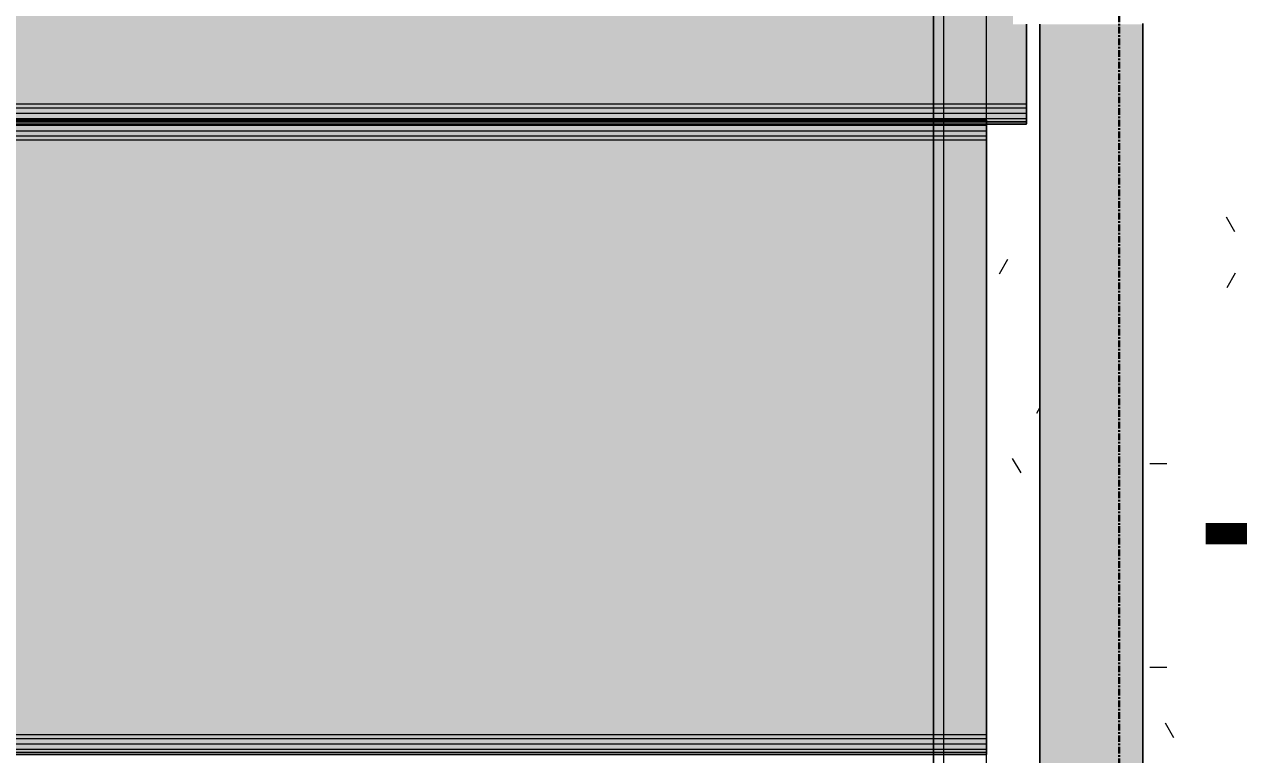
# Model space of a CAD drawing. Header units: inches. Extents: x -15746 to 650, y -81 to 12338.
# Drawn here: x -3563.8 to -3472.3, y 10776.2 to 10831.2 of the extents above; entities that cross this region are included whole.
import ezdxf

# ---------------------------------------------------------------- set-up
doc = ezdxf.new("R2010")
doc.units = ezdxf.units.IN
doc.header["$MEASUREMENT"] = 0
doc.linetypes.add('Grid Line 1_2_', pattern=[0.8749999999999999, 0.4999999999999999, -0.125, 0.125, -0.125])
for name, color, linetype, lineweight in [('G-ANNO-DIMS', 111, 'Continuous', 9), ('I-WALL', 2, 'Continuous', 13), ('S-BEAM', 12, 'Continuous', 9), ('S-GRID', 1, 'Continuous', 9)]:
    doc.layers.add(name, color=color, linetype=linetype, lineweight=lineweight)
doc.styles.add('Arial_B', font='arialbd.ttf', dxfattribs={"height": 9.285714285714281})
pattern_1 = [(0, (0, 0), (30.72, 7.68), [1.267, -21.773, 1.267, -21.773, -122.88]), (0, (0, 0), (30.72, 7.68), [-46.08, 1.267, -44.813, 1.267, -21.773, -53.76]), (0, (0, 0), (30.72, 7.68), [-115.2, 1.267, -14.093, 1.267, -37.133]), (120, (11.52, 3.84), (-22.01107510106448, 22.76430040425796), [1.267, -21.773, 1.267, -21.773, -122.88]), (120, (11.52, 3.84), (-22.01107510106448, 22.76430040425796), [-46.07999999999999, 1.267, -44.813, 1.267, -21.773, -53.75999999999999]), (120, (11.52, 3.84), (-22.01107510106448, 22.76430040425796), [-115.2, 1.267, -14.093, 1.267, -37.133]), (240, (15.36, 19.2), (-8.708924898935503, -30.44430040425795), [1.267, -21.773, 1.267, -21.773, -122.88]), (240, (15.36, 19.2), (-8.708924898935503, -30.44430040425795), [-46.08, 1.267, -44.813, 1.267, -21.773, -53.76]), (240, (15.36, 19.2), (-8.708924898935503, -30.44430040425795), [-115.2, 1.267, -14.093, 1.267, -37.133])]

# ---------------------------------------------------------------- blocks, each defined once
blk = doc.blocks.new('CTR - 1st Phase - Common Walls_rvt-1-FRAMING PLAN - 1ST FLOOR')
at = {"layer": 'I-WALL', "lineweight": 5, "transparency": 33554585}
h = blk.add_hatch(color=8, dxfattribs=at)
h.paths.add_polyline_path([(-3487.29873667972, 10715.53939610478), (-3479.923736679712, 10715.53939610478), (-3479.923736679712, 10726.40792763257), (-3479.548736679717, 10726.40792763257), (-3479.548736679717, 10831.18939611054), (-3487.29873667972, 10831.18939611054), (-3487.29873667972, 10727.83218945227)], flags=0)
h.paths.add_polyline_path([(-3486.987820294598, 10847.18939611055), (-3479.548736679717, 10847.18939611055), (-3479.548736679717, 10949.97086458841), (-3479.923736679712, 10949.97086458841), (-3479.923736679712, 10960.8393961162), (-3487.29873667972, 10960.8393961162), (-3487.29873667972, 10847.18939611055)], flags=0)
at = {"layer": 'I-WALL', "color": 253}
for p, q in [((-3487.298736679717, 10715.53939610476), (-3487.298736679715, 10831.18939611053)), ((-3479.548736679716, 10831.23750142549), (-3479.548736679716, 10831.18939611053)), ((-3479.548736679716, 10831.18939611053), (-3479.548736679717, 10726.40792763256))]:
    blk.add_line(p, q, dxfattribs=at)
at = {"layer": 'I-WALL', "color": 9}
for p, q in [((-3487.298736679715, 10831.18939611053), (-3487.298736679717, 10715.53939610476)), ((-3479.548736679716, 10831.18939611053), (-3479.548736679716, 10831.23750142549)), ((-3479.548736679717, 10715.53939610476), (-3479.548736679716, 10831.18939611053))]:
    blk.add_line(p, q, dxfattribs=at)
blk = doc.blocks.new('034100 - Precast Structural Concrete - Solid Plank - 12_-1875238-FRAMING PLAN - 1ST FLOOR')
at = {"layer": 'S-BEAM', "transparency": 33554483}
for points in [[(3.00000000000665, 23.89961165501529), (4.860112312599084e-12, 23.89961165501529), (4.860112312599084e-12, 23.52425619277994), (7.000000000000283, 23.5242561927796), (7.000000000000283, 23.5866141732165), (3.00000000000665, 23.62794740007973)], [(3.00000000000665, 23.89961165501529), (3.00000000000665, 23.62794740007973), (7.000000000000283, 23.62794740007939), (7.000000000000283, 23.89961165501495), (6.212598425197142, 23.89961165501495)], [(7.000000000000283, 23.89961165501495), (7.000000000000283, 23.62794740007939), (43.39118578686966, 23.62794740007939), (43.39118578686966, 23.89961165501495)], [(6.212598425197142, 23.09448818896464), (4.860112312599084e-12, 23.09448818896498), (4.860112312599084e-12, 22.70078740156077), (7.000000000000283, 22.70078740156043), (7.000000000000283, 23.09448818896464)], [(330.9999999999944, 23.58661417321582), (7.000000000000283, 23.5866141732165), (7.000000000000283, 23.5242561927796), (330.9999999999944, 23.52425619277892)], [(313.5267086325581, 23.09448818896396), (7.000000000000283, 23.09448818896464), (7.000000000000283, 22.70078740156043), (330.9999999999944, 22.70078740155975), (330.9999999999944, 23.09448818896396)]]:
    blk.add_hatch(color=256, dxfattribs=at).paths.add_polyline_path(points, flags=0)
h = blk.add_hatch(color=256, dxfattribs=at)
h.paths.add_polyline_path([(4.860112312599084e-12, 23.52425619277994), (4.860112312599084e-12, 23.09448818896498), (7.000000000000283, 23.09448818896464), (7.000000000000283, 23.5242561927796), (6.212598425197142, 23.5242561927796)], flags=0)
h.paths.add_polyline_path([(7.000000000000283, 22.70078740156043), (4.860112312599084e-12, 22.70078740156077), (4.774847184307872e-12, 16.40987573160589), (1.000000000003183, 16.40987573160589), (1.000000000003183, 13.65987573162545), (7.000000000000198, 13.6598757316251), (7.000000000000283, 21.95155884098221)], flags=0)
h.paths.add_polyline_path([(1.000000000003183, 5.159875731618171), (1.000000000003183, 0.4098757316057799), (4.774847184307872e-12, 0.4098757316057799), (4.68958205601666e-12, -22.7007874015901), (5.000000000004234, -22.70078740159044), (5.000000000004319, 5.15987573161783), (4.212598425201093, 5.15987573161783)], flags=0)
h.paths.add_polyline_path([(5.000000000004234, -23.09448818899261), (4.68958205601666e-12, -23.09448818899227), (4.68958205601666e-12, -23.52425619280723), (5.000000000004234, -23.52425619280757)], flags=0)
h = blk.add_hatch(color=256, dxfattribs=at)
h.paths.add_polyline_path([(330.9999999999944, 23.52425619277892), (7.000000000000283, 23.5242561927796), (7.000000000000283, 23.09448818896464), (330.9999999999944, 23.09448818896396)], flags=0)
h.paths.add_polyline_path([(313.5267086325581, 22.70078740155975), (7.000000000000283, 22.70078740156043), (7.000000000000198, 13.6598757316251), (330.9999999999943, 13.65987573162442), (330.9999999999944, 22.70078740155975)], flags=0)
h.paths.add_polyline_path([(330.9999999999943, 5.159875731617148), (5.000000000004319, 5.15987573161783), (5.000000000004234, -22.70078740159044), (330.9999999999942, -22.70078740159112)], flags=0)
h.paths.add_polyline_path([(330.9999999999942, -23.09448818899329), (5.000000000004234, -23.09448818899261), (5.000000000004234, -23.52425619280757), (330.9999999999942, -23.52425619280825)], flags=0)
at = {"layer": 'S-BEAM'}
for p, q in [((6.514815950139287e-14, 23.94094488189048), (6.029369549623953e-14, 23.89961165502785)), ((3.000000000002003, 23.94094488189076), (8.526512829121201e-14, 23.94094488189076)), ((6.514815950139287e-14, 23.76377952756006), (6.514815950139287e-14, 23.8996116550279)), ((6.029369549623953e-14, 23.89961165502785), (5.705738615955093e-14, 23.52425619279333)), ((3.000000000001961, 23.89961165502941), (4.2632564145606e-14, 23.89961165502942)), ((6.999999999995466, 23.94094488189075), (3.000000000002003, 23.94094488189076)), ((6.999999999995423, 23.89961165502939), (3.000000000001961, 23.89961165502941)), ((330.9999999999891, 23.94094488189048), (6.999999999995466, 23.94094488189075)), ((330.9999999999891, 23.89961165502787), (6.999999999995423, 23.89961165502939)), ((9.031183244854959e-14, 23.52425619279322), (7.000262350648884e-14, 23.76377952756006)), ((8.526512829121201e-14, 23.76377952756006), (3.000000000002029, 23.76377952756006)), ((3.000000000002003, 23.76377952756006), (8.526512829121201e-14, 23.76377952756006)), ((5.705738615955093e-14, 23.52425619279333), (5.705738615955093e-14, 16.40495447177799)), ((1.601338385356555e-13, 22.7007874015761), (9.031183244854959e-14, 23.52425619279322)), ((4.2632564145606e-14, 23.52425619279333), (6.999999999995456, 23.52425619279333)), ((1.78963274676855e-13, 22.70078740157626), (1.771244625536931e-13, 23.09448818897777)), ((1.641792252066174e-13, 23.09448818897777), (1.601338385356555e-13, 22.7007874015761)), ((6.999999999995423, 23.09448818897777), (1.70530256582424e-13, 23.09448818897777)), ((6.999999999995423, 23.09448818897933), (1.70530256582424e-13, 23.09448818897937)), ((3.000000000002029, 23.76377952756006), (6.999999999995498, 23.76377952756006)), ((6.999999999995466, 23.76377952756006), (3.000000000002003, 23.76377952756006)), ((6.999999999995498, 23.76377952756006), (330.9999999999891, 23.76377952756006)), ((330.9999999999891, 23.76377952756006), (6.999999999995466, 23.76377952756006)), ((6.999999999995456, 23.52425619279333), (330.9999999999891, 23.52425619279333)), ((330.9999999999891, 23.09448818897777), (6.999999999995423, 23.09448818897777)), ((330.9999999999891, 23.09448818897779), (6.999999999995423, 23.09448818897933)), ((1.80360771890459e-13, 22.4015748031509), (1.78963274676855e-13, 22.70078740157626)), ((6.999999999995423, 22.70078740157573), (1.70530256582424e-13, 22.70078740157572)), ((1.80360771890459e-13, 16.40495447177789), (1.80360771890459e-13, 22.4015748031509)), ((6.999999999995423, 22.40157480314972), (1.70530256582424e-13, 22.4015748031497)), ((330.9999999999891, 22.7007874015761), (6.999999999995423, 22.70078740157573)), ((330.9999999999891, 22.40157480315089), (6.999999999995423, 22.40157480314972))]:
    blk.add_line(p, q, dxfattribs=at)
blk = doc.blocks.new('034100 - Precast Structural Concrete - Solid Plank - 12_-V45-FRAMING PLAN - 1ST FLOOR')
at = {"layer": 'S-BEAM', "transparency": 33554483}
for points in [[(4.68958205601666e-12, 23.89961165501631), (4.68958205601666e-12, 23.52425619278062), (3.999999999998323, 23.52425619278028), (3.999999999998323, 23.89961165501597), (3.212598425195182, 23.89961165501597)], [(40.3911857868677, 23.89961165501597), (3.999999999998323, 23.89961165501597), (3.999999999998323, 23.52425619278028), (327.9999999999924, 23.5242561927796), (327.9999999999924, 23.89961165501529), (310.5267086325561, 23.89961165501529)], [(4.68958205601666e-12, 23.09448818896601), (4.68958205601666e-12, 22.70078740156179), (3.999999999998323, 22.70078740156145), (3.999999999998323, 23.09448818896567), (3.212598425195182, 23.09448818896567)], [(310.5267086325561, 23.09448818896498), (3.999999999998323, 23.09448818896567), (3.999999999998323, 22.70078740156145), (327.9999999999924, 22.70078740156077), (327.9999999999924, 23.09448818896498)], [(3.212598425195096, -22.70078740158942), (4.604316927725448e-12, -22.70078740158908), (4.604316927725448e-12, -23.09448818899125), (3.999999999998237, -23.09448818899159), (3.999999999998237, -22.70078740158942)], [(310.5267086325561, -22.7007874015901), (3.999999999998237, -22.70078740158942), (3.999999999998237, -23.09448818899159), (327.9999999999923, -23.09448818899227), (327.9999999999923, -22.7007874015901)], [(4.604316927725448e-12, -23.5242561928062), (4.604316927725448e-12, -23.58661417324413), (3.999999999998237, -23.58661417324447), (3.999999999998237, -23.52425619280654), (3.212598425195096, -23.52425619280654)], [(3.999999999998237, -23.52425619280654), (3.999999999998237, -23.58661417324447), (327.9999999999923, -23.58661417324515), (327.9999999999923, -23.52425619280723), (40.39118578686762, -23.52425619280654)], [(310.5267086325561, -23.62794740010667), (40.39118578686762, -23.62794740010599), (40.39118578686762, -23.89961165504155), (327.9999999999923, -23.89961165504223), (327.9999999999923, -23.62794740010667)]]:
    blk.add_hatch(color=256, dxfattribs=at).paths.add_polyline_path(points, flags=0)
h = blk.add_hatch(color=256, dxfattribs=at)
h.paths.add_polyline_path([(3.999999999998323, 23.52425619278028), (4.68958205601666e-12, 23.52425619278062), (4.68958205601666e-12, 23.09448818896601), (3.999999999998323, 23.09448818896567)], flags=0)
h.paths.add_polyline_path([(4.68958205601666e-12, 22.70078740156179), (4.604316927725448e-12, -22.70078740158908), (3.999999999998237, -22.70078740158942), (3.999999999998323, 22.70078740156145), (3.212598425195182, 22.70078740156145)], flags=0)
h.paths.add_polyline_path([(3.999999999998237, -23.09448818899159), (4.604316927725448e-12, -23.09448818899125), (4.604316927725448e-12, -23.5242561928062), (3.999999999998237, -23.52425619280654)], flags=0)
h = blk.add_hatch(color=256, dxfattribs=at)
h.paths.add_polyline_path([(327.9999999999924, 23.5242561927796), (3.999999999998323, 23.52425619278028), (3.999999999998323, 23.09448818896567), (327.9999999999924, 23.09448818896498)], flags=0)
h.paths.add_polyline_path([(3.999999999998323, 22.70078740156145), (3.999999999998237, -22.70078740158942), (327.9999999999923, -22.7007874015901), (327.9999999999924, 22.70078740156077), (40.3911857868677, 22.70078740156145)], flags=0)
h.paths.add_polyline_path([(327.9999999999923, -23.09448818899227), (3.999999999998237, -23.09448818899159), (3.999999999998237, -23.52425619280654), (327.9999999999923, -23.52425619280723)], flags=0)
at = {"layer": 'S-BEAM'}
for p, q in [((6.514815950139287e-14, 23.94094488189048), (6.029369549623953e-14, 23.89961165502785)), ((6.514815950139287e-14, 23.76377952756006), (6.514815950139287e-14, 23.8996116550279)), ((6.029369549623953e-14, 23.89961165502785), (5.705738615955093e-14, 23.52425619279333)), ((3.999999999993676, 23.89961165502941), (4.2632564145606e-14, 23.89961165502942)), ((327.9999999999874, 23.89961165502787), (3.999999999993676, 23.89961165502941)), ((9.031183244854959e-14, 23.52425619279322), (7.000262350648884e-14, 23.76377952756006)), ((8.526512829121201e-14, 23.76377952756006), (3.999999999993719, 23.76377952756006)), ((3.999999999993718, 23.76377952756006), (8.526512829121201e-14, 23.76377952756006)), ((5.705738615955093e-14, 23.52425619279333), (5.705738615955093e-14, -23.52425619279272)), ((1.601338385356555e-13, 22.7007874015761), (9.031183244854959e-14, 23.52425619279322)), ((4.2632564145606e-14, 23.52425619279333), (3.999999999993676, 23.52425619279333)), ((1.78963274676855e-13, 22.70078740157626), (1.771244625536931e-13, 23.09448818897777)), ((1.641792252066174e-13, 23.09448818897777), (1.601338385356555e-13, 22.7007874015761)), ((3.999999999993633, 23.09448818897777), (1.70530256582424e-13, 23.09448818897777)), ((3.999999999993633, 23.09448818897935), (1.70530256582424e-13, 23.09448818897937)), ((3.999999999993719, 23.76377952756006), (327.9999999999874, 23.76377952756006)), ((327.9999999999874, 23.76377952756006), (3.999999999993718, 23.76377952756006)), ((3.999999999993676, 23.52425619279333), (327.9999999999874, 23.52425619279333)), ((327.9999999999874, 23.09448818897777), (3.999999999993633, 23.09448818897777)), ((327.9999999999874, 23.09448818897779), (3.999999999993633, 23.09448818897935)), ((1.80360771890459e-13, 22.4015748031509), (1.78963274676855e-13, 22.70078740157626)), ((3.999999999993633, 22.70078740157573), (1.70530256582424e-13, 22.70078740157572)), ((1.80360771890459e-13, -22.4015748031509), (1.80360771890459e-13, 22.4015748031509)), ((3.999999999993633, 22.40157480314971), (1.70530256582424e-13, 22.4015748031497)), ((327.9999999999874, 22.7007874015761), (3.999999999993633, 22.70078740157573)), ((327.9999999999874, 22.40157480315089), (3.999999999993633, 22.40157480314971)), ((1.789632746768475e-13, -22.70078740157792), (1.80360771890459e-13, -22.4015748031509)), ((3.999999999993633, -22.4015748031509), (1.70530256582424e-13, -22.4015748031509)), ((9.031183244859896e-14, -23.52425619279279), (1.601338385356555e-13, -22.7007874015763)), ((1.601338385356555e-13, -22.7007874015763), (1.641792252066174e-13, -23.0944881889779)), ((1.771244625536931e-13, -23.0944881889779), (1.789632746768475e-13, -22.70078740157792)), ((3.999999999993633, -22.70078740157788), (1.70530256582424e-13, -22.70078740157789)), ((327.9999999999873, -22.4015748031509), (3.999999999993633, -22.4015748031509)), ((327.9999999999873, -22.70078740157632), (3.999999999993633, -22.70078740157788)), ((3.999999999993633, -23.0944881889779), (1.70530256582424e-13, -23.0944881889779)), ((3.999999999993633, -23.09448818897671), (1.70530256582424e-13, -23.09448818897669)), ((5.705738615955093e-14, -23.52425619279272), (5.912255286858249e-14, -23.7637795275597)), ((8.502449267790027e-14, -23.58661417323093), (9.031183244849038e-14, -23.52425619279407)), ((3.999999999993505, -23.52425619279427), (4.2632564145606e-14, -23.52425619279429)), ((7.000262350649038e-14, -23.76377952756019), (8.15198439912658e-14, -23.62794740009386)), ((5.912255286858249e-14, -23.7637795275597), (6.029369549623953e-14, -23.89961165502787)), ((6.514815950139287e-14, -23.89961165502789), (6.514815950139287e-14, -23.76377952756019)), ((3.999999999993548, -23.76377952756019), (8.526512829121201e-14, -23.76377952756019)), ((3.999999999993548, -23.76377952755981), (8.526512829121201e-14, -23.76377952755981)), ((327.9999999999873, -23.0944881889779), (3.999999999993633, -23.0944881889779)), ((327.9999999999873, -23.09448818897789), (3.999999999993633, -23.09448818897671)), ((327.9999999999873, -23.52425619279273), (3.999999999993505, -23.52425619279427)), ((327.9999999999873, -23.76377952756019), (3.999999999993548, -23.76377952756019)), ((327.9999999999873, -23.76377952756018), (3.999999999993548, -23.76377952755981)), ((6.029369549623953e-14, -23.89961165502787), (6.514815950139287e-14, -23.94094488189053)), ((3.999999999993505, -23.89961165502815), (4.2632564145606e-14, -23.89961165502815)), ((3.999999999993548, -23.94094488189053), (8.526512829121201e-14, -23.94094488189053)), ((327.9999999999873, -23.89961165502787), (3.999999999993505, -23.89961165502815)), ((327.9999999999873, -23.94094488189053), (3.999999999993548, -23.94094488189053))]:
    blk.add_line(p, q, dxfattribs=at)

msp = doc.modelspace()

# ---------------------------------------------------------------- hatches: boundary and pattern name
at = {"layer": 'S-BEAM'}
h = msp.add_hatch(dxfattribs=at)
h.set_pattern_fill('FP_3', color=256, style=0, pattern_type=2)
h.set_pattern_definition(pattern_1)
h.paths.add_polyline_path([(-3473.323736679715, 10467.22876618929), (-3471.323736679652, 10467.22876618929), (-3471.323736679707, 10839.15396303968), (-3473.323736679711, 10839.15396303968), (-3473.323736679711, 10831.18939611054), (-3479.548736679717, 10831.18939611054), (-3479.548736679717, 10726.40792763257), (-3479.298736679707, 10726.40792763257), (-3479.298736679707, 10708.16439610549), (-3479.548736679717, 10708.16439610549), (-3479.548736679717, 10707.78939610478), (-3491.323736679715, 10707.78939610478), (-3491.323736679715, 10650.56439611057), (-3479.548736679713, 10650.56439611057), (-3479.548736679713, 10475.18939611055), (-3473.323736679715, 10475.18939611055), (-3473.323736679715, 10475.11065595306)], flags=0)
h.paths.add_polyline_path([(-3491.323736679718, 10467.22876618929), (-3489.323736679715, 10467.22876618929), (-3489.323736679715, 10475.18939611055), (-3487.298736679714, 10475.18939611055), (-3487.298736679713, 10545.93939611052), (-3491.323736679717, 10545.93939611052), (-3491.323736679718, 10475.11065595306)], flags=0)
h.paths.add_polyline_path([(-3487.814291365683, 10554.43939611053), (-3487.298736679713, 10554.43939611053), (-3487.298736679714, 10642.81439611057), (-3491.323736679715, 10642.81439611057), (-3491.323736679717, 10554.43939611053)], flags=0)
h.paths.add_polyline_path([(-3491.323736679715, 10715.53939610478), (-3487.29873667972, 10715.53939610478), (-3487.29873667972, 10831.18939611054), (-3488.323736679712, 10831.18939611054), (-3488.323736679712, 10823.65832696027), (-3491.323736679714, 10823.65832696027), (-3491.323736679715, 10727.00872066105)], flags=0)
h = msp.add_hatch(dxfattribs=at)
h.set_pattern_fill('FP_3', color=256, style=0, pattern_type=2)
h.set_pattern_definition(pattern_1)
h.paths.add_polyline_path([(-3473.323736679715, 10467.22876618929), (-3473.323736679715, 10475.18939611055), (-3479.548736679713, 10475.15876126803), (-3479.548736679713, 10467.22876618929)], flags=0)
h.paths.add_polyline_path([(-3487.298736679714, 10467.22876618929), (-3487.298736679714, 10475.18939611055), (-3489.323736679715, 10475.18939611055), (-3489.323736679715, 10467.22876618929)], flags=0)
h.paths.add_polyline_path([(-3488.323736679712, 10831.18939611054), (-3487.29873667972, 10831.19936166173), (-3487.29873667972, 10833.93939611053), (-3488.323736679712, 10833.93939611053), (-3488.323736679712, 10831.19431737039)], flags=0)
h.paths.add_polyline_path([(-3473.323736679711, 10831.18939611054), (-3473.323736679711, 10839.15396303968), (-3479.548736679717, 10839.15396303968), (-3479.548736679717, 10831.18939611054), (-3474.323736679712, 10831.18939611054)], flags=0)

# ---------------------------------------------------------------- linework, layer by layer
for p, q in [((-3495.323736679703, 10839.17364807904), (-3495.323736679703, 10467.22876618927)), ((-3495.323736679703, 10467.20514414203), (-3495.323736679703, 10839.17364807904)), ((-3494.5363351049, 10467.20514414203), (-3494.5363351049, 10839.17364807904)), ((-3491.323736679703, 10467.22876618927), (-3491.323736679703, 10839.15396303967)), ((-3491.323736679703, 10824.89848444057), (-3491.323736679703, 10839.15396303967)), ((-3491.323736679703, 10824.50478365317), (-3491.323736679703, 10824.89848444057)), ((-3491.323736679703, 10824.07501564936), (-3491.323736679703, 10824.50478365317)), ((-3491.323736679703, 10824.01265766892), (-3491.323736679703, 10824.07501564936)), ((-3491.323736679703, 10823.69966018712), (-3491.323736679703, 10823.97132444206)), ((-3491.323736679703, 10823.59596897982), (-3491.323736679703, 10823.65832696026)), ((-3491.323736679703, 10823.16620097601), (-3491.323736679703, 10823.59596897982)), ((-3491.323736679703, 10822.77250018861), (-3491.323736679703, 10823.16620097601)), ((-3491.323736679703, 10777.37092538545), (-3491.323736679703, 10822.77250018861)), ((-3491.323736679703, 10776.97722459805), (-3491.323736679703, 10777.37092538545)), ((-3491.323736679703, 10776.54745659423), (-3491.323736679703, 10776.97722459805)), ((-3491.323736679703, 10776.172101132), (-3491.323736679703, 10776.54745659423))]:
    msp.add_line(p, q, dxfattribs=at)
at = {"layer": 'S-GRID', "linetype": 'Grid Line 1_2_', "lineweight": 30}
msp.add_line((-3481.323736679716, 9772.610295093407), (-3481.323736679695, 12288.55504933348), dxfattribs=at)

# ---------------------------------------------------------------- block references
at = {"lineweight": 5}
msp.add_blockref('CTR - 1st Phase - Common Walls_rvt-1-FRAMING PLAN - 1ST FLOOR', (0, 0), dxfattribs=at)
at = {"layer": 'S-BEAM', "rotation": 180}
for name, p in [('034100 - Precast Structural Concrete - Solid Plank - 12_-1875238-FRAMING PLAN - 1ST FLOOR', (-3488.323736679708, 10847.59927184215)), ('034100 - Precast Structural Concrete - Solid Plank - 12_-V45-FRAMING PLAN - 1ST FLOOR', (-3491.32373667971, 10800.07171278703))]:
    msp.add_blockref(name, p, dxfattribs=at)

# ---------------------------------------------------------------- next in the draw order: texts
at = {"layer": 'G-ANNO-DIMS', "insert": (-3475.307962223101, 10798.59994178037), "char_height": 9.285714285714281, "width": 166.4918220946915, "attachment_point": 1, "line_spacing_factor": 0.9417779076525878, "style": 'Arial_B', "bg_fill": 3, "box_fill_scale": 1.25, "bg_fill_color": 256, "bg_fill_true_color": 13158600, "bg_fill_transparency": 0}
msp.add_mtext('-1\' - 3" - B.O. PRECAST', dxfattribs=at)

doc.saveas('drawing.dxf')
